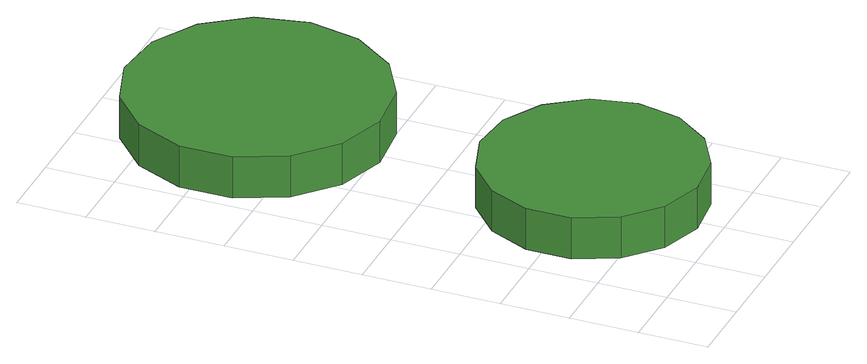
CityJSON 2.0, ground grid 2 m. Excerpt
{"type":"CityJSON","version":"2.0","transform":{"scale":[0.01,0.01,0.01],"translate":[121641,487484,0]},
"CityObjects":{
"tree1":{"type":"SolitaryVegetationObject","attributes":{"function":"something"},"geometry":[{"type":"MultiSurface","lod":"1","boundaries":[[[0,1,2,3,4,5,6,7,8,9,10,11,12,13,14]],[[15,16,17,18,19,20,21,22,23,24,25,26,27,28,29]],[[0,29,28,1]],[[1,28,27,2]],[[2,27,26,3]],[[3,26,25,4]],[[4,25,24,5]],[[5,24,23,6]],[[6,23,22,7]],[[7,22,21,8]],[[8,21,20,9]],[[9,20,19,10]],[[10,19,18,11]],[[11,18,17,12]],[[12,17,16,13]],[[13,16,15,14]],[[14,15,29,0]]]}]},
"tree2":{"type":"SolitaryVegetationObject","attributes":{"function":"something"},"geometry":[{"type":"MultiSurface","lod":"1","boundaries":[[[30,31,32,33,34,35,36,37,38,39,40,41,42,43,44]],[[45,46,47,48,49,50,51,52,53,54,55,56,57,58,59]],[[30,59,58,31]],[[31,58,57,32]],[[32,57,56,33]],[[33,56,55,34]],[[34,55,54,35]],[[35,54,53,36]],[[36,53,52,37]],[[37,52,51,38]],[[38,51,50,39]],[[39,50,49,40]],[[40,49,48,41]],[[41,48,47,42]],[[42,47,46,43]],[[43,46,45,44]],[[44,45,59,30]]]}]}
},
"vertices":[
[721,381,140],[694,511,140],[616,617,140],[502,683,140],[371,697,140],[245,656,140],[147,568,140],[93,447,140],[93,315,140],[147,195,140],[245,107,140],[371,66,140],[502,80,140],[616,146,140],[694,252,140],[694,252,13],[616,146,13],[502,80,13],[371,66,13],[245,107,13],[147,195,13],[93,315,13],[93,447,13],[147,568,13],[245,656,13],[371,697,13],[502,683,13],[616,617,13],[694,511,13],[721,381,13],
[742,1339,165],[710,1490,165],[619,1616,165],[485,1693,165],[330,1710,165],[183,1662,165],[68,1558,165],[4,1416,165],[4,1261,165],[68,1119,165],[183,1016,165],[330,968,165],[485,984,165],[619,1061,165],[710,1187,165],[710,1187,38],[619,1061,38],[485,984,38],[330,968,38],[183,1016,38],[68,1119,38],[4,1261,38],[4,1416,38],[68,1558,38],[183,1662,38],[330,1710,38],[485,1693,38],[619,1616,38],[710,1490,38],[742,1339,38]
]}
